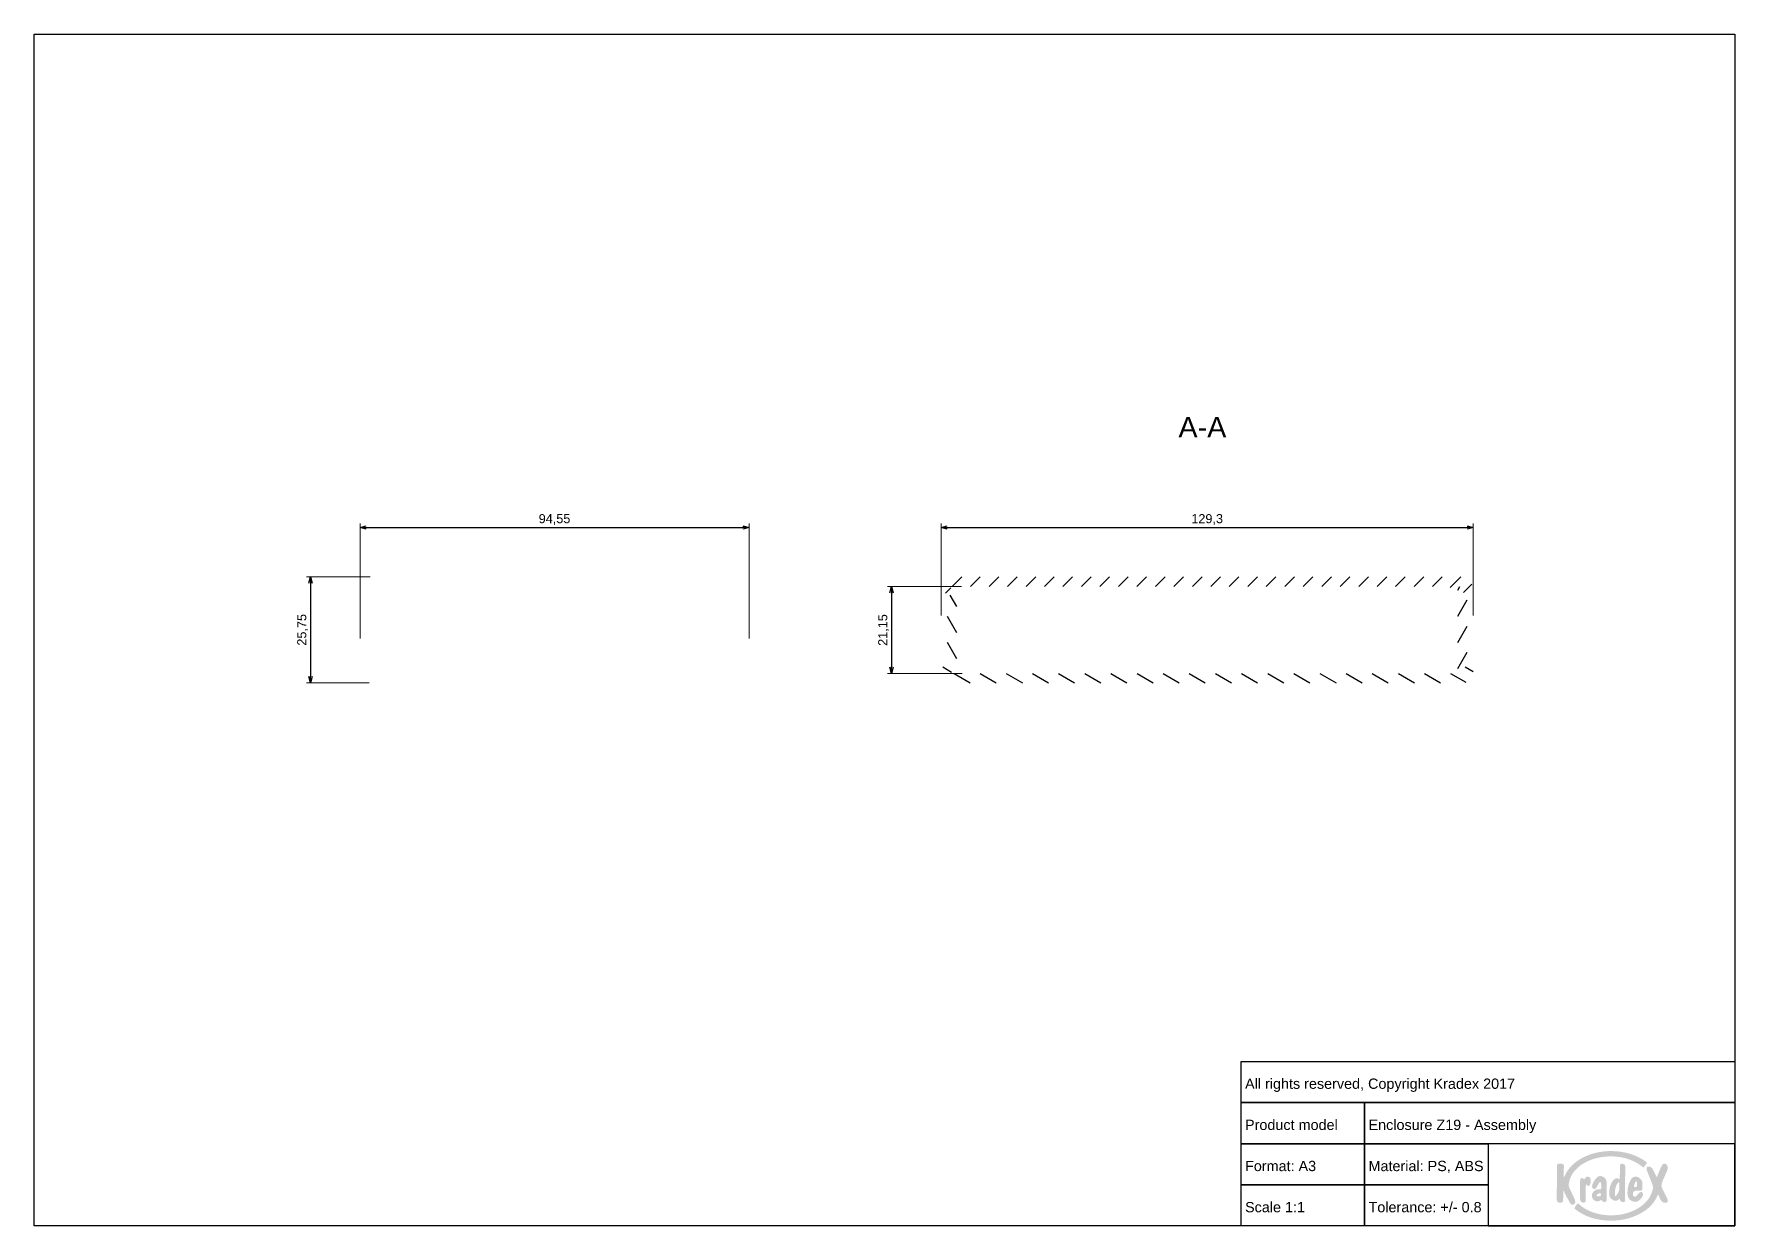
# Paper-space layout 'Assembly' of a CAD drawing. Header units: millimetres. Extents: x 0 to 413, y 1 to 290.
import ezdxf

# ---------------------------------------------------------------- set-up
doc = ezdxf.new("R2010")
doc.units = ezdxf.units.MM
doc.layers.add('MD_Annotation', color=7, linetype='Continuous', lineweight=25)
doc.layers.add('MD_Hatching', color=7, linetype='Continuous', lineweight=25)
doc.layers.add('Tabelka', color=7, linetype='Continuous')
doc.styles.get("Standard").update_dxf_attribs({"font": 'arial.ttf'})
doc.dimstyles.new('ISO-25', dxfattribs={"dimtxt": 2.2, "dimasz": 1.5, "dimexe": 1, "dimexo": 0.625, "dimtad": 1, "dimrnd": 0.05, "dimtxsty": 'Standard', "dimblk": 'OPEN30', "dimcen": 2.5, "dimadec": 0, "dimazin": 0, "dimtfac": 1, "dimtmove": 0, "dimatfit": 3, "dimfxl": 1, "dimlwe": 18, "dimarcsym": 0})

# ---------------------------------------------------------------- blocks, each defined once
blk = doc.blocks.new('_Open30')
at = {"color": 0, "linetype": 'ByBlock', "lineweight": -2}
for p, q in [((-1, 0.27), (0, 0)), ((0, 0), (-1, -0.27)), ((0, 0), (-1, 0))]:
    blk.add_line(p, q, dxfattribs=at)
blk = doc.blocks.new('*D11')
at = {"layer": 'Defpoints', "color": 0, "transparency": 16777216}
for p in [(173.95, 170.27), (79.42, 142.69), (173.95, 142.69)]:
    blk.add_point(p, dxfattribs=at)
at = {"layer": 'MD_Annotation', "color": 0, "lineweight": 18, "transparency": 16777216}
for p, q in [((79.42, 143.31), (79.42, 171.27)), ((173.95, 143.31), (173.95, 171.27))]:
    blk.add_line(p, q, dxfattribs=at)
at = {"layer": 'MD_Annotation', "color": 0, "lineweight": -2, "transparency": 16777216}
blk.add_line((80.92, 170.27), (172.45, 170.27), dxfattribs=at)
at = {"layer": 'MD_Annotation', "color": 0, "lineweight": -2, "transparency": 16777216, "xscale": 1.5, "yscale": 1.5, "zscale": 1.5, "rotation": 180}
blk.add_blockref('_Open30', (79.42, 170.27), dxfattribs=at)
at = {"layer": 'MD_Annotation', "color": 0, "lineweight": -2, "transparency": 16777216, "xscale": 1.5, "yscale": 1.5, "zscale": 1.5}
blk.add_blockref('_Open30', (173.95, 170.27), dxfattribs=at)
at = {"layer": 'MD_Annotation', "color": 0, "transparency": 16777216, "insert": (126.68, 172.21), "char_height": 2.2, "attachment_point": 5}
blk.add_mtext('94,55', dxfattribs=at)
blk = doc.blocks.new('*D12')
at = {"layer": 'Defpoints', "color": 0, "transparency": 16777216}
for p in [(82.51, 158.27), (67.42, 132.54), (82.25, 132.54)]:
    blk.add_point(p, dxfattribs=at)
at = {"layer": 'MD_Annotation', "color": 0, "lineweight": 18, "transparency": 16777216}
for p, q in [((81.89, 158.27), (66.42, 158.27)), ((81.63, 132.54), (66.42, 132.54))]:
    blk.add_line(p, q, dxfattribs=at)
at = {"layer": 'MD_Annotation', "color": 0, "lineweight": -2, "transparency": 16777216}
blk.add_line((67.42, 156.77), (67.42, 134.04), dxfattribs=at)
at = {"layer": 'MD_Annotation', "color": 0, "lineweight": -2, "transparency": 16777216, "xscale": 1.5, "yscale": 1.5, "zscale": 1.5}
for p, rotation in [((67.42, 158.27), 90), ((67.42, 132.54), 270)]:
    blk.add_blockref('_Open30', p, dxfattribs=dict(at, rotation=rotation))
at = {"layer": 'MD_Annotation', "color": 0, "transparency": 16777216, "insert": (65.47, 145.4), "char_height": 2.2, "attachment_point": 5, "rotation": 90}
blk.add_mtext('25,75', dxfattribs=at)
blk = doc.blocks.new('*D13')
at = {"layer": 'Defpoints', "color": 0, "transparency": 16777216}
for p in [(349.9, 170.27), (220.58, 148.27), (349.9, 148.27)]:
    blk.add_point(p, dxfattribs=at)
at = {"layer": 'MD_Annotation', "color": 0, "lineweight": 18, "transparency": 16777216}
for p, q in [((220.58, 148.89), (220.58, 171.27)), ((349.9, 148.89), (349.9, 171.27))]:
    blk.add_line(p, q, dxfattribs=at)
at = {"layer": 'MD_Annotation', "color": 0, "lineweight": -2, "transparency": 16777216}
blk.add_line((222.08, 170.27), (348.4, 170.27), dxfattribs=at)
at = {"layer": 'MD_Annotation', "color": 0, "lineweight": -2, "transparency": 16777216, "xscale": 1.5, "yscale": 1.5, "zscale": 1.5, "rotation": 180}
blk.add_blockref('_Open30', (220.58, 170.27), dxfattribs=at)
at = {"layer": 'MD_Annotation', "color": 0, "lineweight": -2, "transparency": 16777216, "xscale": 1.5, "yscale": 1.5, "zscale": 1.5}
blk.add_blockref('_Open30', (349.9, 170.27), dxfattribs=at)
at = {"layer": 'MD_Annotation', "color": 0, "transparency": 16777216, "insert": (285.24, 172.21), "char_height": 2.2, "attachment_point": 5}
blk.add_mtext('129,3', dxfattribs=at)
blk = doc.blocks.new('*D14')
at = {"layer": 'Defpoints', "color": 0, "transparency": 16777216}
for p in [(226.17, 155.92), (208.58, 134.79), (226.37, 134.79)]:
    blk.add_point(p, dxfattribs=at)
at = {"layer": 'MD_Annotation', "color": 0, "lineweight": 18, "transparency": 16777216}
for p, q in [((225.54, 155.92), (207.58, 155.92)), ((225.75, 134.79), (207.58, 134.79))]:
    blk.add_line(p, q, dxfattribs=at)
at = {"layer": 'MD_Annotation', "color": 0, "lineweight": -2, "transparency": 16777216}
blk.add_line((208.58, 154.42), (208.58, 136.29), dxfattribs=at)
at = {"layer": 'MD_Annotation', "color": 0, "lineweight": -2, "transparency": 16777216, "xscale": 1.5, "yscale": 1.5, "zscale": 1.5}
for p, rotation in [((208.58, 155.92), 90), ((208.58, 134.79), 270)]:
    blk.add_blockref('_Open30', p, dxfattribs=dict(at, rotation=rotation))
at = {"layer": 'MD_Annotation', "color": 0, "transparency": 16777216, "insert": (206.63, 145.35), "char_height": 2.2, "attachment_point": 5, "rotation": 90}
blk.add_mtext('21,15', dxfattribs=at)

psp = doc.layouts.new('Assembly')

# ---------------------------------------------------------------- hatches: boundary and pattern name
at = {"layer": 'MD_Hatching'}
h = psp.add_hatch(dxfattribs=at)
h.set_pattern_fill('ANSI31', color=256, style=0)
edge = h.paths.add_edge_path(flags=0)
edge.add_line((347.433, 155.967), (347.435, 155.914))
edge.add_line((347.435, 155.914), (347.442, 155.688))
edge.add_line((347.442, 155.688), (347.48, 154.468))
edge.add_line((347.48, 154.468), (349.701, 154.468))
edge.add_line((349.701, 154.468), (349.658, 155.846))
edge.add_ellipse((347.159, 155.767), major_axis=(2.499, 0.079), ratio=1, start_angle=360, end_angle=448.2)
edge.add_line((347.159, 158.267), (223.313, 158.267))
edge.add_ellipse((223.313, 155.767), major_axis=(0, 2.5), ratio=1, start_angle=0, end_angle=88.2)
edge.add_line((220.814, 155.846), (220.766, 154.308))
edge.add_line((220.766, 154.308), (222.917, 154.308))
edge.add_line((222.917, 154.308), (222.969, 155.967))
edge.add_line((222.969, 155.967), (224.478, 155.967))
edge.add_line((224.478, 155.967), (224.478, 154.678))
edge.add_line((224.478, 154.678), (226.168, 154.678))
edge.add_line((226.168, 154.678), (226.168, 155.917))
edge.add_line((226.168, 155.917), (344.265, 155.917))
edge.add_line((344.265, 155.917), (344.265, 154.598))
edge.add_line((344.265, 154.598), (346.075, 154.598))
edge.add_line((346.075, 154.598), (346.075, 155.967))
edge.add_line((346.075, 155.967), (347.433, 155.967))
h = psp.add_hatch(dxfattribs=at)
h.set_pattern_fill('ANSI31', color=256, angle=75, style=0)
h.paths.add_polyline_path([(224.432, 155.947), (223.132, 155.913), (223.132, 153.817), (222.132, 153.791), (222.132, 137.104), (223.132, 137.077), (223.132, 134.861), (224.432, 134.827)], flags=0)
h = psp.add_hatch(dxfattribs=at)
h.set_pattern_fill('ANSI31', color=256, angle=15, style=0)
h.paths.add_polyline_path([(347.442, 155.913), (347.435, 155.914), (346.142, 155.947), (346.142, 135.603), (346.142, 134.827), (346.151, 134.828), (347.442, 134.861), (347.442, 137.077), (348.442, 137.104), (348.442, 153.791), (347.442, 153.817), (347.442, 155.688)], flags=0)
h = psp.add_hatch(dxfattribs=at)
h.set_pattern_fill('ANSI31', color=256, angle=105, style=0)
edge = h.paths.add_edge_path(flags=0)
edge.add_line((349.886, 136.423), (347.558, 136.423))
edge.add_line((347.558, 136.423), (347.552, 134.787))
edge.add_line((347.552, 134.787), (346.152, 134.787))
edge.add_line((346.152, 134.787), (346.151, 134.828))
edge.add_line((346.151, 134.828), (346.142, 135.603))
edge.add_line((346.142, 135.603), (346.136, 136.123))
edge.add_line((346.136, 136.123), (344.478, 136.123))
edge.add_line((344.478, 136.123), (344.462, 134.787))
edge.add_line((344.462, 134.787), (226.372, 134.787))
edge.add_line((226.372, 134.787), (226.354, 136.242))
edge.add_line((226.354, 136.242), (224.64, 136.242))
edge.add_line((224.64, 136.242), (224.622, 134.787))
edge.add_line((224.622, 134.787), (223.132, 134.787))
edge.add_line((223.132, 134.787), (223.109, 136.443))
edge.add_line((223.109, 136.443), (220.986, 136.443))
edge.add_line((220.986, 136.443), (221.027, 134.968))
edge.add_ellipse((223.526, 135.037), major_axis=(-2.499, -0.07), ratio=1, start_angle=360, end_angle=448.4)
edge.add_line((223.526, 132.537), (347.346, 132.537))
edge.add_ellipse((347.346, 135.037), major_axis=(0, -2.5), ratio=1, start_angle=0, end_angle=88.4)
edge.add_line((349.846, 134.968), (349.886, 136.423))
at = {"layer": 'Tabelka', "true_color": 0x00539f}
h = psp.add_hatch(color=154, dxfattribs=at)
h.dxf.hatch_style = 2
edge = h.paths.add_edge_path()
edge.add_spline(control_points=[(374.4, 7.291), (374.4, 7.291), (373.458, 9.308), (373.458, 9.308), (372.975, 10.322), (373.083, 10.415), (373.09, 10.696), (373.101, 10.824), (373.146, 11.07), (373.22, 11.439), (374.094, 14.929), (378.297, 17.44), (383.379, 17.44), (386.487, 17.44), (389.258, 16.41), (391.088, 14.808), (391.159, 14.745), (391.251, 14.719), (391.315, 14.808), (391.355, 14.864), (391.986, 15.697), (392.028, 15.751), (392.094, 15.836), (392.113, 15.932), (391.994, 16.024), (389.85, 17.691), (386.783, 18.731), (383.379, 18.731), (378.309, 18.731), (373.99, 16.42), (372.343, 13.182), (372.297, 13.086), (372.285, 13.059), (372.23, 12.946), (371.94, 12.244), (371.86, 12.131), (371.873, 12.93), (371.873, 12.93), (371.902, 15.067), (371.902, 15.067), (371.91, 15.573), (371.52, 15.702), (370.894, 15.687), (370.421, 15.677), (370.214, 15.474), (370.213, 15.123), (370.213, 15.123), (370.185, 6.943), (370.185, 6.943), (370.184, 6.556), (370.452, 6.172), (370.962, 6.154), (371.498, 6.136), (371.693, 6.457), (371.706, 6.718), (371.757, 7.752), (371.783, 8.272), (371.783, 8.595), (371.769, 9.415), (371.889, 9.015), (372.065, 8.637), (372.439, 7.826), (372.964, 6.854), (373.499, 5.981), (373.68, 5.687), (374.059, 5.607), (374.365, 5.809), (374.947, 6.192), (374.583, 6.886), (374.4, 7.291), (374.4, 7.291), (374.4, 7.291), (374.4, 7.291)], knot_values=[0, 0, 0, 0, 1, 1, 1, 2, 2, 2, 3, 3, 3, 4, 4, 4, 5, 5, 5, 6, 6, 6, 7, 7, 7, 8, 8, 8, 9, 9, 9, 10, 10, 10, 11, 11, 11, 12, 12, 12, 13, 13, 13, 14, 14, 14, 15, 15, 15, 16, 16, 16, 17, 17, 17, 18, 18, 18, 19, 19, 19, 20, 20, 20, 21, 21, 21, 22, 22, 22, 23, 23, 23, 24, 24, 24, 24], degree=3, periodic=0)
edge = h.paths.add_edge_path()
edge.add_spline(control_points=[(377.556, 10.414), (377.786, 9.987), (378.382, 10.376), (378.382, 11.011), (378.382, 11.162), (378.382, 11.806), (378.382, 11.806), (378.382, 12.279), (378.072, 12.506), (377.748, 12.506), (377.398, 12.506), (377.217, 12.412), (377.112, 12.234), (377.071, 12.164), (377.026, 11.847), (376.849, 11.865), (376.673, 11.882), (376.626, 12.163), (376.319, 12.169), (376.067, 12.169), (375.848, 12.04), (375.848, 11.516), (375.848, 11.516), (375.848, 7.127), (375.848, 7.127), (375.848, 6.758), (376.055, 6.191), (376.598, 6.191), (377.099, 6.191), (377.211, 6.475), (377.215, 6.676), (377.215, 6.676), (377.207, 8.874), (377.229, 9.968), (377.242, 10.63), (377.305, 10.878), (377.556, 10.414), (377.556, 10.414), (377.556, 10.414), (377.556, 10.414)], knot_values=[0, 0, 0, 0, 1, 1, 1, 2, 2, 2, 3, 3, 3, 4, 4, 4, 5, 5, 5, 6, 6, 6, 7, 7, 7, 8, 8, 8, 9, 9, 9, 10, 10, 10, 11, 11, 11, 12, 12, 12, 13, 13, 13, 13], degree=3, periodic=0)
edge = h.paths.add_edge_path()
edge.add_spline(control_points=[(380.113, 9.439), (379.525, 9.316), (378.763, 8.808), (378.708, 8.053), (378.635, 7.063), (379.492, 6.305), (380.421, 6.565), (380.886, 6.695), (380.88, 7.04), (381.115, 6.729), (381.236, 6.568), (381.403, 6.369), (381.715, 6.369), (382.059, 6.369), (382.236, 6.493), (382.29, 6.801), (382.362, 7.207), (382.315, 11.04), (382.292, 11.179), (382.22, 11.625), (382.082, 11.983), (381.812, 12.229), (381.539, 12.477), (380.959, 12.729), (380.581, 12.676), (379.876, 12.579), (379.309, 11.602), (379.045, 11.075), (378.949, 10.883), (378.562, 10.051), (378.852, 9.762), (378.852, 9.762), (379.015, 9.598), (379.015, 9.598), (379.257, 9.357), (379.567, 9.472), (379.695, 9.688), (379.695, 9.688), (380.236, 10.591), (380.502, 11.045), (380.601, 11.214), (381.001, 11.728), (381.005, 10.024), (381.007, 9.173), (380.774, 9.576), (380.113, 9.439), (380.113, 9.439), (380.113, 9.439), (380.113, 9.439)], knot_values=[0, 0, 0, 0, 1, 1, 1, 2, 2, 2, 3, 3, 3, 4, 4, 4, 5, 5, 5, 6, 6, 6, 7, 7, 7, 8, 8, 8, 9, 9, 9, 10, 10, 10, 11, 11, 11, 12, 12, 12, 13, 13, 13, 14, 14, 14, 15, 15, 15, 16, 16, 16, 16], degree=3, periodic=0)
edge = h.paths.add_edge_path()
edge.add_spline(control_points=[(380.498, 7.729), (380.118, 7.685), (379.624, 7.769), (379.985, 8.156), (380.212, 8.4), (380.399, 8.419), (380.652, 8.451), (381.082, 8.505), (381.111, 7.801), (380.498, 7.729)], knot_values=[0, 0, 0, 0, 1, 1, 1, 2, 2, 2, 3, 3, 3, 3], degree=3, periodic=0)
edge = h.paths.add_edge_path()
edge.add_spline(control_points=[(386.384, 6.308), (386.674, 6.308), (386.735, 6.382), (386.737, 6.589), (386.737, 6.589), (386.82, 15.036), (386.82, 15.036), (386.824, 15.508), (386.259, 15.655), (385.958, 15.655), (385.713, 15.655), (385.56, 15.554), (385.554, 15.281), (385.554, 15.281), (385.472, 11.866), (385.472, 11.866), (384.065, 13.004), (382.946, 10.293), (382.946, 8.919), (382.946, 7.545), (383.043, 7.442), (383.455, 7.101), (383.78, 6.831), (384.073, 6.645), (384.445, 6.645), (384.721, 6.645), (384.893, 6.692), (385.182, 6.914), (385.471, 7.135), (385.557, 7.15), (385.557, 7.15), (385.557, 7.15), (385.557, 6.859), (385.557, 6.859), (385.557, 6.565), (385.907, 6.308), (386.384, 6.308)], knot_values=[0, 0, 0, 0, 1, 1, 1, 2, 2, 2, 3, 3, 3, 4, 4, 4, 5, 5, 5, 6, 6, 6, 7, 7, 7, 8, 8, 8, 9, 9, 9, 10, 10, 10, 11, 11, 11, 12, 12, 12, 12], degree=3, periodic=0)
edge = h.paths.add_edge_path()
edge.add_spline(control_points=[(385.118, 8.63), (384.366, 7.389), (384.294, 7.54), (384.294, 8.498), (384.294, 10.08), (384.907, 11.124), (385.254, 11.124), (385.336, 11.124), (385.388, 11.04), (385.388, 10.864), (385.388, 10.127), (385.464, 9.201), (385.118, 8.63), (385.118, 8.63), (385.118, 8.63), (385.118, 8.63)], knot_values=[0, 0, 0, 0, 1, 1, 1, 2, 2, 2, 3, 3, 3, 4, 4, 4, 5, 5, 5, 5], degree=3, periodic=0)
edge = h.paths.add_edge_path()
edge.add_spline(control_points=[(389.492, 9.095), (389.492, 9.095), (390.616, 9.136), (390.616, 9.136), (390.9, 9.169), (391, 9.239), (391, 9.569), (391, 9.569), (391, 10.786), (391, 10.786), (391, 11.449), (390.571, 11.953), (390.321, 12.145), (390.076, 12.335), (389.597, 12.551), (389.208, 12.534), (388.481, 12.526), (387.981, 11.545), (387.757, 10.874), (387.502, 10.107), (387.353, 9.558), (387.353, 8.481), (387.353, 7.405), (387.907, 6.919), (388.132, 6.77), (388.92, 6.249), (389.724, 6.275), (390.195, 6.747), (390.499, 7.049), (390.93, 7.43), (391.129, 8.003), (391.191, 8.158), (391.194, 8.457), (391.022, 8.63), (390.832, 8.825), (390.588, 8.908), (390.33, 8.65), (390.33, 8.65), (389.54, 7.837), (389.54, 7.837), (389.076, 7.36), (388.517, 7.777), (388.672, 8.45), (388.8, 9.015), (389.065, 9.079), (389.492, 9.095)], knot_values=[0, 0, 0, 0, 1, 1, 1, 2, 2, 2, 3, 3, 3, 4, 4, 4, 5, 5, 5, 6, 6, 6, 7, 7, 7, 8, 8, 8, 9, 9, 9, 10, 10, 10, 11, 11, 11, 12, 12, 12, 13, 13, 13, 14, 14, 14, 15, 15, 15, 15], degree=3, periodic=0)
edge = h.paths.add_edge_path()
edge.add_spline(control_points=[(388.924, 10.239), (389.036, 10.542), (389.263, 11.388), (389.53, 11.378), (389.621, 11.375), (389.683, 11.262), (389.69, 11.092), (389.704, 10.755), (389.684, 10.662), (389.684, 10.397), (389.684, 10.194), (389.665, 10.099), (389.493, 10.041), (389.052, 9.892), (388.814, 9.944), (388.924, 10.239), (388.924, 10.239), (388.924, 10.239), (388.924, 10.239)], knot_values=[0, 0, 0, 0, 1, 1, 1, 2, 2, 2, 3, 3, 3, 4, 4, 4, 5, 5, 5, 6, 6, 6, 6], degree=3, periodic=0)
edge = h.paths.add_edge_path()
edge.add_spline(control_points=[(395.857, 9.549), (395.528, 10.214), (395.469, 10.444), (395.964, 11.589), (395.964, 11.589), (397.023, 14.032), (397.023, 14.032), (397.224, 14.496), (397.262, 15.1), (396.858, 15.427), (396.119, 16.025), (395.832, 15.605), (395.13, 13.964), (394.389, 12.234), (394.639, 12.082), (394.138, 13.014), (394.138, 13.014), (393.509, 14.329), (393.509, 14.329), (393.296, 14.775), (392.902, 14.907), (392.583, 14.969), (391.831, 15.116), (391.874, 14.475), (392.282, 13.463), (392.282, 13.463), (393.098, 11.441), (393.098, 11.441), (393.452, 10.563), (393.697, 10.181), (393.476, 9.344), (393.398, 9.049), (393.304, 8.769), (393.199, 8.498), (393.177, 8.439), (393.17, 8.424), (393.128, 8.321), (391.925, 5.32), (387.94, 3.108), (383.379, 3.108), (380.107, 3.108), (377.219, 4.191), (375.426, 5.967), (375.353, 6.037), (375.263, 6.041), (375.189, 5.963), (375.125, 5.871), (374.537, 4.99), (374.495, 4.92), (374.453, 4.851), (374.481, 4.755), (374.531, 4.714), (376.807, 2.825), (379.854, 1.817), (383.379, 1.817), (388.572, 1.817), (392.965, 4.248), (394.53, 7.605), (394.549, 7.645), (394.573, 7.698), (394.595, 7.754), (394.929, 8.701), (394.882, 7.745), (395.455, 6.822), (395.947, 6.029), (396.493, 6.127), (396.825, 6.201), (397.27, 6.3), (397.247, 6.739), (396.893, 7.453), (396.893, 7.453), (395.857, 9.549), (395.857, 9.549), (395.857, 9.549), (395.857, 9.549), (395.857, 9.549)], knot_values=[0, 0, 0, 0, 1, 1, 1, 2, 2, 2, 3, 3, 3, 4, 4, 4, 5, 5, 5, 6, 6, 6, 7, 7, 7, 8, 8, 8, 9, 9, 9, 10, 10, 10, 11, 11, 11, 12, 12, 12, 13, 13, 13, 14, 14, 14, 15, 15, 15, 16, 16, 16, 17, 17, 17, 18, 18, 18, 19, 19, 19, 20, 20, 20, 21, 21, 21, 22, 22, 22, 23, 23, 23, 24, 24, 24, 25, 25, 25, 25], degree=3, periodic=0)

# ---------------------------------------------------------------- linework, layer by layer
at = {"layer": 'Tabelka'}
for points in [[(0.22, 290.193), (413.476, 290.193), (413.476, 0.521), (0.22, 0.521)], [(413.476, 30.521), (293.476, 30.521), (293.476, 40.521), (413.476, 40.521)], [(323.476, 20.521), (293.476, 20.521), (293.476, 30.521), (323.476, 30.521)], [(413.476, 20.521), (323.476, 20.521), (323.476, 30.521), (413.476, 30.521)], [(323.476, 10.521), (293.476, 10.521), (293.476, 20.521), (323.476, 20.521)], [(353.476, 10.521), (323.476, 10.521), (323.476, 20.521), (353.476, 20.521)], [(413.476, 20.521), (353.476, 20.521), (353.476, 0.521), (413.476, 0.521)], [(323.476, 0.521), (293.476, 0.521), (293.476, 10.521), (323.476, 10.521)], [(353.476, 0.521), (323.476, 0.521), (323.476, 10.521), (353.476, 10.521)]]:
    psp.add_lwpolyline(points, close=True, dxfattribs=at)

# ---------------------------------------------------------------- texts
at = {"insert": (293.476, 40.521), "char_height": 2.5, "attachment_point": 1}
psp.add_mtext_dynamic_manual_height_columns('\\P All rights reserved, Copyright Kradex 2017', width=120, gutter_width=12.5, heights=[0], dxfattribs=at)
at = {"layer": 'MD_Annotation', "color": 7, "insert": (284.088, 192.148), "char_height": 5, "width": 14.16439, "attachment_point": 8}
psp.add_mtext('A-A', dxfattribs=at)
at = {"layer": 'Tabelka', "char_height": 2.5, "attachment_point": 1}
for s, width, heights, insert in [('\\pi15;\\P\\pi0; Product model', 30, [9.962], (293.476, 30.521)), ('\\P Enclosure Z19 - Assembly ', 90, [0], (323.476, 30.521)), ('\\P Format: A3', 30, [0], (293.476, 20.521)), ('\\P Material: PS, ABS', 30, [0], (323.476, 20.521)), ('\\P Scale 1:1', 30, [0], (293.476, 10.521)), ('\\P Tolerance: +/- 0.8', 30, [0], (323.476, 10.521))]:
    psp.add_mtext_dynamic_manual_height_columns(s, width=width, gutter_width=12.5, heights=heights, dxfattribs=dict(at, insert=insert))

# ---------------------------------------------------------------- dimensions: what is measured, and where the dimension line sits
at = {"layer": 'MD_Annotation'}
for base, p1, p2, angle, picture, middle in [((173.95, 170.267), (79.42, 142.687), (173.95, 142.687), 180, '*D11', (126.685, 172.215)), ((349.896, 170.267), (220.576, 148.267), (349.896, 148.267), 180, '*D13', (285.236, 172.215)), ((67.42, 132.537), (82.513, 158.267), (82.254, 132.537), 270, '*D12', (65.473, 145.402)), ((208.576, 134.787), (226.168, 155.917), (226.372, 134.787), 270, '*D14', (206.629, 145.352))]:
    dim = psp.add_linear_dim(base=base, p1=p1, p2=p2, angle=angle, dimstyle='ISO-25', override={"dimlfac": -1}, dxfattribs=at)
    dim.commit()
    dim.dimension.update_dxf_attribs({"geometry": picture, "text_midpoint": middle})

doc.saveas('drawing.dxf')
